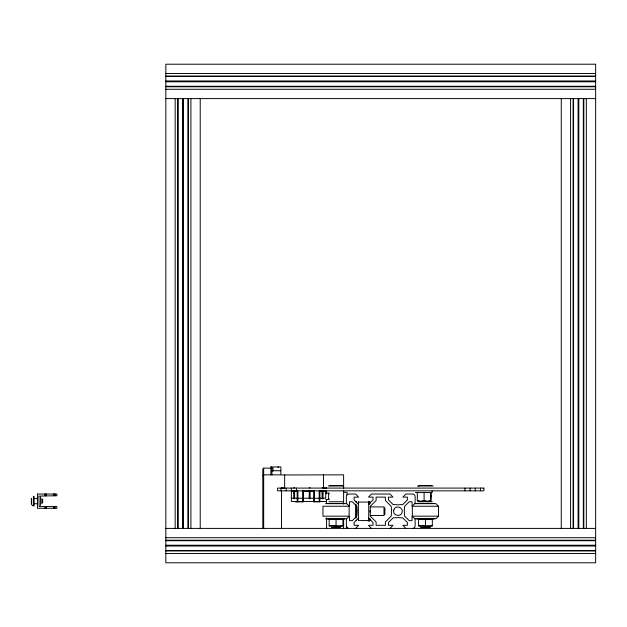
<?xml version="1.0" encoding="UTF-8"?>
<svg xmlns="http://www.w3.org/2000/svg" width="627" height="627" viewBox="0 0 627 627"><rect width="100%" height="100%" fill="white"/><g stroke="black" fill="none" stroke-linecap="round" stroke-linejoin="round"><path stroke-width="0.94" d="M355.815 501.326L355.815 501.835M368.715 520.676L358.393 520.347M358.393 502.07L368.715 502.07M368.715 521.115L368.715 501.31M369.569 521.115L369.569 518.216M369.569 501.326L369.569 504.21M428.625 501.153L430.859 500.534L430.898 492.556L430.859 501.153L417.323 501.153L417.323 492.556M328.524 499.5L328.548 499.437A3.386 2.39 0 0 0 328.603 498.998L328.603 493.684A3.386 2.39 0 0 0 328.548 493.237L328.524 493.175M270.888 468.142L263.669 468.142L262.807 469.004L262.807 528.616M262.807 475.713L263.669 474.851L280.857 474.851L280.857 466.943L272.949 466.943L272.949 471.332M368.433 504.508L373.01 499.931L373.01 497.117L368.519 497.117L371.121 494.327A1.042 1.042 0 0 1 371.795 494.021L389.704 494.021A1.042 1.042 0 0 1 390.37 494.327L392.98 497.117L388.481 497.117L388.481 499.931L393.058 504.508L397.941 504.853L402.824 504.508L407.393 499.931L407.393 497.117L402.902 497.117L405.504 494.327A1.042 1.042 0 0 1 406.249 494.021L412.55 494.021A2.579 2.579 0 0 1 415.129 496.6L415.129 502.901A1.042 1.042 0 0 1 414.823 503.646L412.033 506.248L412.033 501.757L409.219 501.757L404.642 506.326L404.29 511.209L404.642 516.092L409.219 520.669L412.033 520.669L412.033 516.17L414.823 518.78A1.042 1.042 0 0 1 415.129 519.517L415.129 525.826A2.579 2.579 0 0 1 412.55 528.404M358.675 517.918L354.098 522.487L354.098 525.308L358.589 525.308L355.987 528.099A1.042 1.042 0 0 1 355.313 528.404L355.133 528.404M414.956 503.646L435.937 503.646L438.539 506.248L438.539 516.178L435.937 518.772L414.956 518.772M421.861 501.153L424.095 500.534L426.329 501.153M329.167 519.43L332.608 518.944L342.922 519.43M342.922 525.622L339.489 526.108L329.167 525.622M418.57 519.43L422.01 518.944L432.324 519.43M432.324 525.622L428.884 526.108L418.57 525.622M325.75 499.539L329.065 499.492M296.532 501.655L297.041 501.647M165.841 73.531L595.65 73.531M165.841 76.032L595.65 76.032M165.841 76.525L595.65 76.525M165.841 81.04L595.65 81.04M165.841 81.408L595.65 81.408M165.841 81.769L595.65 81.769M165.841 86.283L595.65 86.283M165.841 86.777L595.65 86.777M165.841 89.277L595.65 89.277M165.865 98.596L595.626 98.596M277.933 467.115L278.796 467.115M271.922 470.72L280.857 470.72M329.598 485.51L342.491 485.51M419.001 485.51L431.893 485.51M328.313 486.003L343.784 486.003M417.707 486.003L433.186 486.003M418.185 486.536L418.797 486.536M293.757 487.83L294.612 487.83M309.229 487.83L310.083 487.83M322.121 487.83L322.983 487.83M281.547 487.971L284.642 487.971L284.642 474.851M326.589 487.971L323.493 487.971L323.493 474.851M297.19 491.184L291.359 491.184L291.343 501.498L325.719 501.498M303.382 491.184L313.696 491.184M319.888 491.184L325.703 491.184L325.734 498.23L291.359 498.23M343.612 492.297L347.052 492.297L347.052 494.836M415.482 492.556L432.121 492.556L432.121 490.839M293.757 493.159L294.612 493.159M322.121 493.159L322.983 493.159M328.603 493.684L329.12 493.684M34.101 498.575L37.001 498.575M328.603 498.998L329.12 498.998M328.846 501.757L343.251 501.757M418.57 501.757L432.324 501.757M295.058 501.843L303.382 501.843L303.382 490.839M327.451 503.473L344.646 503.473M416.853 503.473L434.041 503.473M34.101 503.732L37.001 503.732M325.554 503.646L346.543 503.646M438.539 506.248L412.354 506.248L412.354 516.178L438.539 516.178M370.353 506.914L384.014 506.914L384.014 515.512L370.353 515.512M327.474 518.451L344.623 518.451M416.877 518.451L434.017 518.451M325.554 518.772L346.543 518.772M327.451 518.944L344.646 518.944M416.853 518.944L434.041 518.944M331.495 527.495L340.594 527.495M420.897 527.495L429.997 527.495M331.495 527.542L340.594 527.542M420.897 527.542L429.997 527.542M165.865 528.404L347.946 528.404M371.443 528.404L348.941 528.404A2.579 2.579 0 0 1 346.363 525.826L346.363 519.517A1.042 1.042 0 0 1 346.668 518.78L349.458 516.17L349.458 520.669L352.272 520.669L356.849 516.092L357.202 511.209L356.849 506.326L352.272 501.757L349.458 501.757L349.458 506.248L346.668 503.646A1.042 1.042 0 0 1 346.363 502.901L346.363 496.6A2.579 2.579 0 0 1 348.941 494.021L355.25 494.021A1.042 1.042 0 0 1 355.987 494.327L358.589 497.117L354.098 497.117L354.098 499.931L358.675 504.508M390.049 528.404L405.716 528.404M595.626 528.404L406.178 528.404A1.042 1.042 0 0 1 405.504 528.099L402.902 525.308L407.393 525.308L407.393 522.487L402.824 517.918L397.941 517.573L393.058 517.918L388.481 522.487L388.481 525.308L392.98 525.308L390.37 528.099A1.042 1.042 0 0 1 389.704 528.404L371.795 528.404A1.042 1.042 0 0 1 371.121 528.099L368.519 525.308L373.01 525.308L373.01 522.487L368.433 517.918M165.841 537.723L595.65 537.723M165.841 540.223L595.65 540.223M165.841 540.717L595.65 540.717M165.841 545.231L595.65 545.231M165.841 545.592L595.65 545.592M165.841 545.96L595.65 545.96M165.841 550.475L595.65 550.475M165.841 550.968L595.65 550.968M165.841 553.469L595.65 553.469M325.75 493.143L329.065 493.183M417.323 500.534L419.557 501.153M31.593 504.539L32.823 505.777M586.331 98.596L586.331 528.404M583.831 98.596L583.831 528.404M583.337 98.596L583.337 528.404M578.815 98.596L578.815 528.404M578.455 98.596L578.455 528.404M578.094 98.596L578.094 528.404M573.58 98.596L573.58 528.404M573.086 98.596L573.086 528.404M570.586 98.596L570.586 528.404M561.267 98.596L561.267 528.404M480.462 488.088L480.462 490.839M475.305 488.088L475.305 490.839M470.148 488.088L470.148 490.839M464.991 488.088L464.991 490.839M432.324 518.944L432.324 526.108L418.57 526.108L418.57 518.944M430.89 495.471L430.89 497.18M425.443 519.43L425.443 525.622M424.095 492.556L424.095 500.534M384.876 507.784L384.876 514.642M370.001 501.741L370.001 503.693M370.001 510.59L370.001 512.047M370.001 518.725L370.001 520.684M368.284 520.183L368.284 520.684M358.393 501.749L358.393 520.676M356.246 501.741L356.246 502.462M356.246 504.962L356.246 517.455M356.246 520.183L356.246 520.684M355.815 504.21L355.815 518.216M347.052 526.939L347.052 528.686M343.612 488.339L343.612 474.858L281.547 474.968M343.612 490.533L343.612 504.092M343.612 518.952L343.612 528.632M342.922 518.944L342.922 526.108L329.167 526.108L329.167 518.944M336.048 519.43L336.048 525.622M326.589 487.469L326.589 488.104M326.589 490.878L326.589 493.833M326.589 499.594L326.589 503.489M326.589 517.973L326.589 528.639M322.983 490.494L322.983 498.747L322.121 498.747L322.121 490.494M319.888 490.839L319.888 501.843L313.696 501.843L313.696 490.839M319.198 490.839L319.198 501.843M314.386 490.839L314.386 501.843M310.083 490.494L310.083 498.747L309.229 498.747L309.229 490.494M302.692 490.839L302.692 501.843M297.88 490.839L297.88 501.843M297.19 490.839L297.19 501.843M296.508 488.088L296.508 490.839M294.612 490.494L294.612 498.747L293.757 498.747L293.757 490.494M291.343 488.088L291.343 490.839M286.186 488.088L286.186 490.839M281.547 487.469L281.547 488.104M281.547 490.878L281.547 528.639M281.029 488.088L281.029 490.839M271.922 474.851L271.922 466.598L270.888 466.598L270.888 474.851M263.669 468.142L263.669 528.632M200.225 98.596L200.225 528.404M190.914 98.596L190.914 528.404M188.406 98.596L188.406 528.404M187.92 98.596L187.92 528.404M183.397 98.596L183.397 528.404M183.037 98.596L183.037 528.404M182.676 98.596L182.676 528.404M178.154 98.596L178.154 528.404M177.66 98.596L177.66 528.404M175.16 98.596L175.16 528.404M54.996 494.021L54.996 495.738M54.996 506.569L54.996 508.285M54.306 494.021L54.306 495.738M54.306 506.569L54.306 508.285M53.616 494.021L53.616 495.738M53.616 506.569L53.616 508.285M46.398 494.021L46.398 495.738M46.398 506.569L46.398 508.285M45.708 494.021L45.708 495.738M45.708 506.569L45.708 508.285M45.026 494.021L45.026 495.738M45.026 506.569L45.026 508.285M42.699 499.453L42.699 502.854M41.837 498.583L41.837 503.724M40.551 496.858L40.551 505.448M34.101 496.302L34.101 506.005M33.411 496.302L33.411 506.005M31.35 498.355L31.35 503.951M31.671 501.616A4.044 4.044 0 0 1 31.577 502.149A4.044 2.022 0 0 1 31.671 502.415M31.671 500.691A4.044 4.044 0 0 0 31.577 500.158A4.044 2.022 0 0 0 31.671 499.899M31.671 502.87A4.044 2.022 0 0 1 31.577 503.144M31.577 499.17A4.044 2.022 0 0 1 31.671 499.437M370.259 506.326L370.259 516.092L376.106 521.938L376.106 525.308L385.386 525.308L385.386 521.938L391.232 516.092L391.593 511.209L391.232 506.326L385.386 500.487L385.386 497.117L376.106 497.117L376.106 500.487L370.259 506.326M393.787 510.096C392.157 515.378 400.865 517.714 402.087 512.322C403.725 507.047 395.018 504.711 393.787 510.096M37.455 494.021L37.455 508.285L56.885 508.285L56.885 506.569L39.18 506.569L38.835 496.082L56.885 495.738L56.885 494.021L37.455 494.021M595.65 64.213L165.841 64.213L165.841 562.787L595.65 562.787L595.65 64.213M483.903 488.088L277.596 488.088L277.596 490.839L483.903 490.839L483.903 488.088M349.137 506.248L322.952 506.248L322.952 516.178L349.137 516.178L349.137 506.248"/></g></svg>
